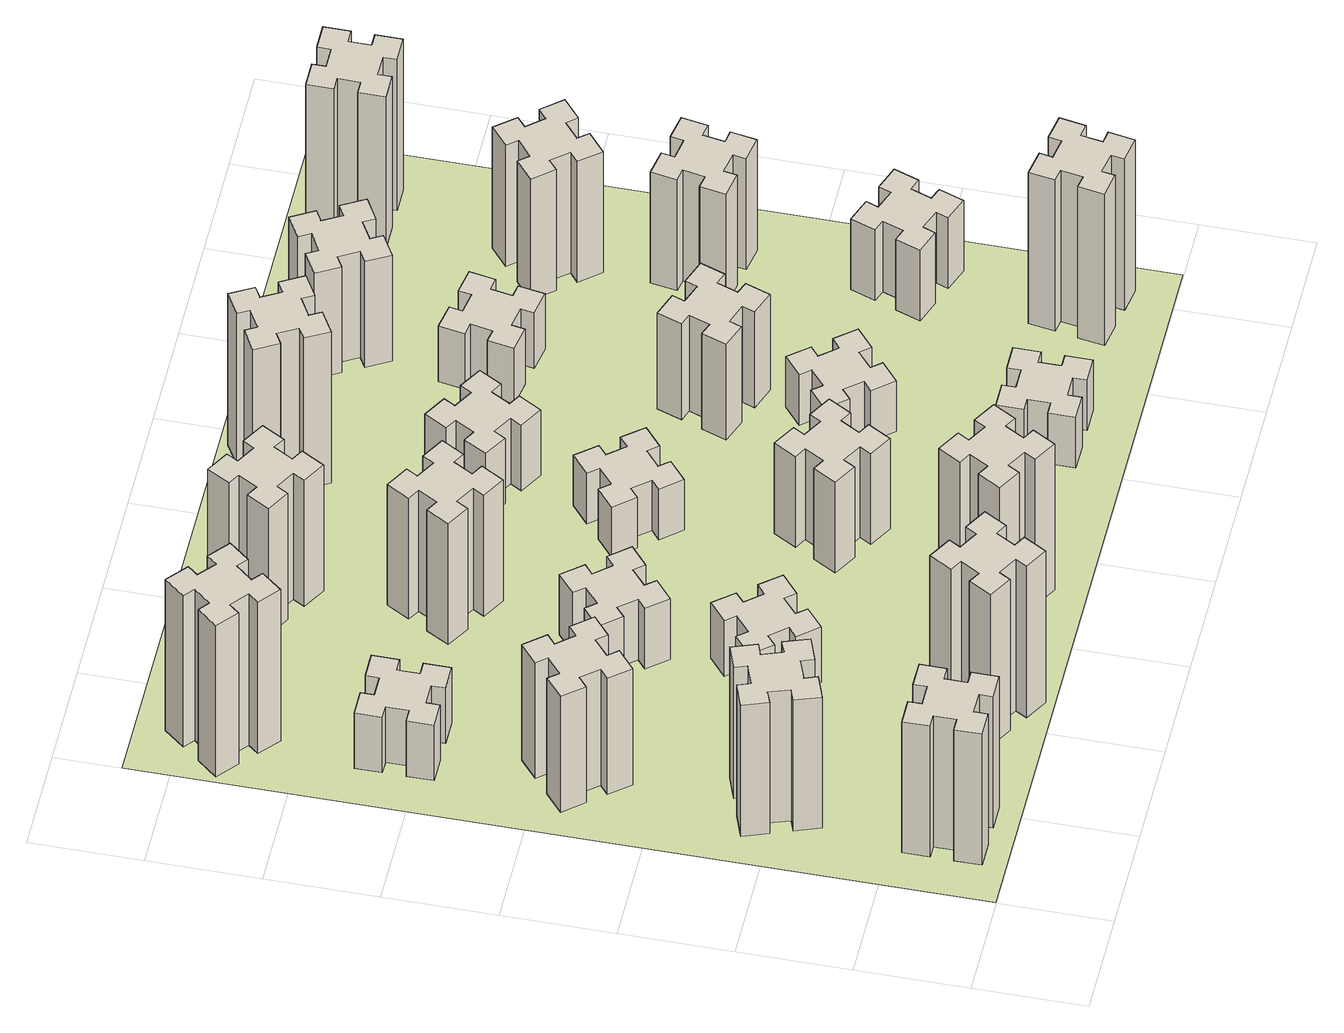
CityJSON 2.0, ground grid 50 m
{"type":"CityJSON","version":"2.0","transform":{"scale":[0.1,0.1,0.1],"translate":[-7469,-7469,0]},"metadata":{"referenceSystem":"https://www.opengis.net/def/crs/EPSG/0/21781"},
"CityObjects":{
"building1":{"type":"Building","attributes":{"class":"1000","function":"1000","usage":"1000","yearOfConstruction":2016,"roofType":"1000","measuredHeight":78,"storeysAboveGround":30,"storeysBelowGround":0},"geometry":[{"type":"Solid","lod":"1","boundaries":[[[[0,1,2,3,4,5,6,7,8,9,10,11,12,13,14,15,16,17,18,19]],[[17,16,20,21]],[[16,15,22,20]],[[15,14,23,22]],[[14,13,24,23]],[[13,12,25,24]],[[12,11,26,25]],[[11,10,27,26]],[[10,9,28,27]],[[9,8,29,28]],[[8,7,30,29]],[[7,6,31,30]],[[6,5,32,31]],[[5,4,33,32]],[[4,3,34,33]],[[3,2,35,34]],[[2,1,36,35]],[[1,0,37,36]],[[0,19,38,37]],[[19,18,39,38]],[[18,17,21,39]],[[24,25,26,27,28,29,30,31,32,33,34,35,36,37,38,39,21,20,22,23]]]]}]},
"building2":{"type":"Building","attributes":{"class":"1000","function":"1000","usage":"1000","yearOfConstruction":2016,"roofType":"1000","measuredHeight":78,"storeysAboveGround":30,"storeysBelowGround":0},"geometry":[{"type":"Solid","lod":"1","boundaries":[[[[40,41,42,43,44,45,46,47,48,49,50,51,52,53,54,55,56,57,58,59]],[[57,56,60,61]],[[56,55,62,60]],[[55,54,63,62]],[[54,53,64,63]],[[53,52,65,64]],[[52,51,66,65]],[[51,50,67,66]],[[50,49,68,67]],[[49,48,69,68]],[[48,47,70,69]],[[47,46,71,70]],[[46,45,72,71]],[[45,44,73,72]],[[44,43,74,73]],[[43,42,75,74]],[[42,41,76,75]],[[41,40,77,76]],[[40,59,78,77]],[[59,58,79,78]],[[58,57,61,79]],[[64,65,66,67,68,69,70,71,72,73,74,75,76,77,78,79,61,60,62,63]]]]}]},
"building3":{"type":"Building","attributes":{"class":"1000","function":"1000","usage":"1000","yearOfConstruction":2016,"roofType":"1000","measuredHeight":69,"storeysAboveGround":30,"storeysBelowGround":0},"geometry":[{"type":"Solid","lod":"1","boundaries":[[[[80,81,82,83,84,85,86,87,88,89,90,91,92,93,94,95,96,97,98,99]],[[97,96,100,101]],[[96,95,102,100]],[[95,94,103,102]],[[94,93,104,103]],[[93,92,105,104]],[[92,91,106,105]],[[91,90,107,106]],[[90,89,108,107]],[[89,88,109,108]],[[88,87,110,109]],[[87,86,111,110]],[[86,85,112,111]],[[85,84,113,112]],[[84,83,114,113]],[[83,82,115,114]],[[82,81,116,115]],[[81,80,117,116]],[[80,99,118,117]],[[99,98,119,118]],[[98,97,101,119]],[[104,105,106,107,108,109,110,111,112,113,114,115,116,117,118,119,101,100,102,103]]]]}]},
"building4":{"type":"Building","attributes":{"class":"1000","function":"1000","usage":"1000","yearOfConstruction":2016,"roofType":"1000","measuredHeight":33,"storeysAboveGround":30,"storeysBelowGround":0},"geometry":[{"type":"Solid","lod":"1","boundaries":[[[[120,121,122,123,124,125,126,127,128,129,130,131,132,133,134,135,136,137,138,139]],[[137,136,140,141]],[[136,135,142,140]],[[135,134,143,142]],[[134,133,144,143]],[[133,132,145,144]],[[132,131,146,145]],[[131,130,147,146]],[[130,129,148,147]],[[129,128,149,148]],[[128,127,150,149]],[[127,126,151,150]],[[126,125,152,151]],[[125,124,153,152]],[[124,123,154,153]],[[123,122,155,154]],[[122,121,156,155]],[[121,120,157,156]],[[120,139,158,157]],[[139,138,159,158]],[[138,137,141,159]],[[144,145,146,147,148,149,150,151,152,153,154,155,156,157,158,159,141,140,142,143]]]]}]},
"building5":{"type":"Building","attributes":{"class":"1000","function":"1000","usage":"1000","yearOfConstruction":2016,"roofType":"1000","measuredHeight":90,"storeysAboveGround":30,"storeysBelowGround":0},"geometry":[{"type":"Solid","lod":"1","boundaries":[[[[160,161,162,163,164,165,166,167,168,169,170,171,172,173,174,175,176,177,178,179]],[[177,176,180,181]],[[176,175,182,180]],[[175,174,183,182]],[[174,173,184,183]],[[173,172,185,184]],[[172,171,186,185]],[[171,170,187,186]],[[170,169,188,187]],[[169,168,189,188]],[[168,167,190,189]],[[167,166,191,190]],[[166,165,192,191]],[[165,164,193,192]],[[164,163,194,193]],[[163,162,195,194]],[[162,161,196,195]],[[161,160,197,196]],[[160,179,198,197]],[[179,178,199,198]],[[178,177,181,199]],[[184,185,186,187,188,189,190,191,192,193,194,195,196,197,198,199,181,180,182,183]]]]}]},
"building6":{"type":"Building","attributes":{"class":"1000","function":"1000","usage":"1000","yearOfConstruction":2016,"roofType":"1000","measuredHeight":90,"storeysAboveGround":30,"storeysBelowGround":0},"geometry":[{"type":"Solid","lod":"1","boundaries":[[[[200,201,202,203,204,205,206,207,208,209,210,211,212,213,214,215,216,217,218,219]],[[217,216,220,221]],[[216,215,222,220]],[[215,214,223,222]],[[214,213,224,223]],[[213,212,225,224]],[[212,211,226,225]],[[211,210,227,226]],[[210,209,228,227]],[[209,208,229,228]],[[208,207,230,229]],[[207,206,231,230]],[[206,205,232,231]],[[205,204,233,232]],[[204,203,234,233]],[[203,202,235,234]],[[202,201,236,235]],[[201,200,237,236]],[[200,219,238,237]],[[219,218,239,238]],[[218,217,221,239]],[[224,225,226,227,228,229,230,231,232,233,234,235,236,237,238,239,221,220,222,223]]]]}]},
"building7":{"type":"Building","attributes":{"class":"1000","function":"1000","usage":"1000","yearOfConstruction":2016,"roofType":"1000","measuredHeight":33,"storeysAboveGround":30,"storeysBelowGround":0},"geometry":[{"type":"Solid","lod":"1","boundaries":[[[[240,241,242,243,244,245,246,247,248,249,250,251,252,253,254,255,256,257,258,259]],[[257,256,260,261]],[[256,255,262,260]],[[255,254,263,262]],[[254,253,264,263]],[[253,252,265,264]],[[252,251,266,265]],[[251,250,267,266]],[[250,249,268,267]],[[249,248,269,268]],[[248,247,270,269]],[[247,246,271,270]],[[246,245,272,271]],[[245,244,273,272]],[[244,243,274,273]],[[243,242,275,274]],[[242,241,276,275]],[[241,240,277,276]],[[240,259,278,277]],[[259,258,279,278]],[[258,257,261,279]],[[264,265,266,267,268,269,270,271,272,273,274,275,276,277,278,279,261,260,262,263]]]]}]},
"building8":{"type":"Building","attributes":{"class":"1000","function":"1000","usage":"1000","yearOfConstruction":2016,"roofType":"1000","measuredHeight":36,"storeysAboveGround":30,"storeysBelowGround":0},"geometry":[{"type":"Solid","lod":"1","boundaries":[[[[280,281,282,283,284,285,286,287,288,289,290,291,292,293,294,295,296,297,298,299]],[[297,296,300,301]],[[296,295,302,300]],[[295,294,303,302]],[[294,293,304,303]],[[293,292,305,304]],[[292,291,306,305]],[[291,290,307,306]],[[290,289,308,307]],[[289,288,309,308]],[[288,287,310,309]],[[287,286,311,310]],[[286,285,312,311]],[[285,284,313,312]],[[284,283,314,313]],[[283,282,315,314]],[[282,281,316,315]],[[281,280,317,316]],[[280,299,318,317]],[[299,298,319,318]],[[298,297,301,319]],[[304,305,306,307,308,309,310,311,312,313,314,315,316,317,318,319,301,300,302,303]]]]}]},
"building9":{"type":"Building","attributes":{"class":"1000","function":"1000","usage":"1000","yearOfConstruction":2016,"roofType":"1000","measuredHeight":87,"storeysAboveGround":30,"storeysBelowGround":0},"geometry":[{"type":"Solid","lod":"1","boundaries":[[[[320,321,322,323,324,325,326,327,328,329,330,331,332,333,334,335,336,337,338,339]],[[337,336,340,341]],[[336,335,342,340]],[[335,334,343,342]],[[334,333,344,343]],[[333,332,345,344]],[[332,331,346,345]],[[331,330,347,346]],[[330,329,348,347]],[[329,328,349,348]],[[328,327,350,349]],[[327,326,351,350]],[[326,325,352,351]],[[325,324,353,352]],[[324,323,354,353]],[[323,322,355,354]],[[322,321,356,355]],[[321,320,357,356]],[[320,339,358,357]],[[339,338,359,358]],[[338,337,341,359]],[[344,345,346,347,348,349,350,351,352,353,354,355,356,357,358,359,341,340,342,343]]]]}]},
"building10":{"type":"Building","attributes":{"class":"1000","function":"1000","usage":"1000","yearOfConstruction":2016,"roofType":"1000","measuredHeight":72,"storeysAboveGround":30,"storeysBelowGround":0},"geometry":[{"type":"Solid","lod":"1","boundaries":[[[[360,361,362,363,364,365,366,367,368,369,370,371,372,373,374,375,376,377,378,379]],[[377,376,380,381]],[[376,375,382,380]],[[375,374,383,382]],[[374,373,384,383]],[[373,372,385,384]],[[372,371,386,385]],[[371,370,387,386]],[[370,369,388,387]],[[369,368,389,388]],[[368,367,390,389]],[[367,366,391,390]],[[366,365,392,391]],[[365,364,393,392]],[[364,363,394,393]],[[363,362,395,394]],[[362,361,396,395]],[[361,360,397,396]],[[360,379,398,397]],[[379,378,399,398]],[[378,377,381,399]],[[384,385,386,387,388,389,390,391,392,393,394,395,396,397,398,399,381,380,382,383]]]]}]},
"building11":{"type":"Building","attributes":{"class":"1000","function":"1000","usage":"1000","yearOfConstruction":2016,"roofType":"1000","measuredHeight":75,"storeysAboveGround":30,"storeysBelowGround":0},"geometry":[{"type":"Solid","lod":"1","boundaries":[[[[400,401,402,403,404,405,406,407,408,409,410,411,412,413,414,415,416,417,418,419]],[[417,416,420,421]],[[416,415,422,420]],[[415,414,423,422]],[[414,413,424,423]],[[413,412,425,424]],[[412,411,426,425]],[[411,410,427,426]],[[410,409,428,427]],[[409,408,429,428]],[[408,407,430,429]],[[407,406,431,430]],[[406,405,432,431]],[[405,404,433,432]],[[404,403,434,433]],[[403,402,435,434]],[[402,401,436,435]],[[401,400,437,436]],[[400,419,438,437]],[[419,418,439,438]],[[418,417,421,439]],[[424,425,426,427,428,429,430,431,432,433,434,435,436,437,438,439,421,420,422,423]]]]}]},
"building12":{"type":"Building","attributes":{"class":"1000","function":"1000","usage":"1000","yearOfConstruction":2016,"roofType":"1000","measuredHeight":54,"storeysAboveGround":30,"storeysBelowGround":0},"geometry":[{"type":"Solid","lod":"1","boundaries":[[[[440,441,442,443,444,445,446,447,448,449,450,451,452,453,454,455,456,457,458,459]],[[457,456,460,461]],[[456,455,462,460]],[[455,454,463,462]],[[454,453,464,463]],[[453,452,465,464]],[[452,451,466,465]],[[451,450,467,466]],[[450,449,468,467]],[[449,448,469,468]],[[448,447,470,469]],[[447,446,471,470]],[[446,445,472,471]],[[445,444,473,472]],[[444,443,474,473]],[[443,442,475,474]],[[442,441,476,475]],[[441,440,477,476]],[[440,459,478,477]],[[459,458,479,478]],[[458,457,461,479]],[[464,465,466,467,468,469,470,471,472,473,474,475,476,477,478,479,461,460,462,463]]]]}]},
"building13":{"type":"Building","attributes":{"class":"1000","function":"1000","usage":"1000","yearOfConstruction":2016,"roofType":"1000","measuredHeight":30,"storeysAboveGround":30,"storeysBelowGround":0},"geometry":[{"type":"Solid","lod":"1","boundaries":[[[[480,481,482,483,484,485,486,487,488,489,490,491,492,493,494,495,496,497,498,499]],[[497,496,500,501]],[[496,495,502,500]],[[495,494,503,502]],[[494,493,504,503]],[[493,492,505,504]],[[492,491,506,505]],[[491,490,507,506]],[[490,489,508,507]],[[489,488,509,508]],[[488,487,510,509]],[[487,486,511,510]],[[486,485,512,511]],[[485,484,513,512]],[[484,483,514,513]],[[483,482,515,514]],[[482,481,516,515]],[[481,480,517,516]],[[480,499,518,517]],[[499,498,519,518]],[[498,497,501,519]],[[504,505,506,507,508,509,510,511,512,513,514,515,516,517,518,519,501,500,502,503]]]]}]},
"building14":{"type":"Building","attributes":{"class":"1000","function":"1000","usage":"1000","yearOfConstruction":2016,"roofType":"1000","measuredHeight":39,"storeysAboveGround":30,"storeysBelowGround":0},"geometry":[{"type":"Solid","lod":"1","boundaries":[[[[520,521,522,523,524,525,526,527,528,529,530,531,532,533,534,535,536,537,538,539]],[[537,536,540,541]],[[536,535,542,540]],[[535,534,543,542]],[[534,533,544,543]],[[533,532,545,544]],[[532,531,546,545]],[[531,530,547,546]],[[530,529,548,547]],[[529,528,549,548]],[[528,527,550,549]],[[527,526,551,550]],[[526,525,552,551]],[[525,524,553,552]],[[524,523,554,553]],[[523,522,555,554]],[[522,521,556,555]],[[521,520,557,556]],[[520,539,558,557]],[[539,538,559,558]],[[538,537,541,559]],[[544,545,546,547,548,549,550,551,552,553,554,555,556,557,558,559,541,540,542,543]]]]}]},
"building15":{"type":"Building","attributes":{"class":"1000","function":"1000","usage":"1000","yearOfConstruction":2016,"roofType":"1000","measuredHeight":30,"storeysAboveGround":30,"storeysBelowGround":0},"geometry":[{"type":"Solid","lod":"1","boundaries":[[[[560,561,562,563,564,565,566,567,568,569,570,571,572,573,574,575,576,577,578,579]],[[577,576,580,581]],[[576,575,582,580]],[[575,574,583,582]],[[574,573,584,583]],[[573,572,585,584]],[[572,571,586,585]],[[571,570,587,586]],[[570,569,588,587]],[[569,568,589,588]],[[568,567,590,589]],[[567,566,591,590]],[[566,565,592,591]],[[565,564,593,592]],[[564,563,594,593]],[[563,562,595,594]],[[562,561,596,595]],[[561,560,597,596]],[[560,579,598,597]],[[579,578,599,598]],[[578,577,581,599]],[[584,585,586,587,588,589,590,591,592,593,594,595,596,597,598,599,581,580,582,583]]]]}]},
"building16":{"type":"Building","attributes":{"class":"1000","function":"1000","usage":"1000","yearOfConstruction":2016,"roofType":"1000","measuredHeight":90,"storeysAboveGround":30,"storeysBelowGround":0},"geometry":[{"type":"Solid","lod":"1","boundaries":[[[[600,601,602,603,604,605,606,607,608,609,610,611,612,613,614,615,616,617,618,619]],[[617,616,620,621]],[[616,615,622,620]],[[615,614,623,622]],[[614,613,624,623]],[[613,612,625,624]],[[612,611,626,625]],[[611,610,627,626]],[[610,609,628,627]],[[609,608,629,628]],[[608,607,630,629]],[[607,606,631,630]],[[606,605,632,631]],[[605,604,633,632]],[[604,603,634,633]],[[603,602,635,634]],[[602,601,636,635]],[[601,600,637,636]],[[600,619,638,637]],[[619,618,639,638]],[[618,617,621,639]],[[624,625,626,627,628,629,630,631,632,633,634,635,636,637,638,639,621,620,622,623]]]]}]},
"building17":{"type":"Building","attributes":{"class":"1000","function":"1000","usage":"1000","yearOfConstruction":2016,"roofType":"1000","measuredHeight":30,"storeysAboveGround":30,"storeysBelowGround":0},"geometry":[{"type":"Solid","lod":"1","boundaries":[[[[640,641,642,643,644,645,646,647,648,649,650,651,652,653,654,655,656,657,658,659]],[[657,656,660,661]],[[656,655,662,660]],[[655,654,663,662]],[[654,653,664,663]],[[653,652,665,664]],[[652,651,666,665]],[[651,650,667,666]],[[650,649,668,667]],[[649,648,669,668]],[[648,647,670,669]],[[647,646,671,670]],[[646,645,672,671]],[[645,644,673,672]],[[644,643,674,673]],[[643,642,675,674]],[[642,641,676,675]],[[641,640,677,676]],[[640,659,678,677]],[[659,658,679,678]],[[658,657,661,679]],[[664,665,666,667,668,669,670,671,672,673,674,675,676,677,678,679,661,660,662,663]]]]}]},
"building18":{"type":"Building","attributes":{"class":"1000","function":"1000","usage":"1000","yearOfConstruction":2016,"roofType":"1000","measuredHeight":57,"storeysAboveGround":30,"storeysBelowGround":0},"geometry":[{"type":"Solid","lod":"1","boundaries":[[[[680,681,682,683,684,685,686,687,688,689,690,691,692,693,694,695,696,697,698,699]],[[697,696,700,701]],[[696,695,702,700]],[[695,694,703,702]],[[694,693,704,703]],[[693,692,705,704]],[[692,691,706,705]],[[691,690,707,706]],[[690,689,708,707]],[[689,688,709,708]],[[688,687,710,709]],[[687,686,711,710]],[[686,685,712,711]],[[685,684,713,712]],[[684,683,714,713]],[[683,682,715,714]],[[682,681,716,715]],[[681,680,717,716]],[[680,699,718,717]],[[699,698,719,718]],[[698,697,701,719]],[[704,705,706,707,708,709,710,711,712,713,714,715,716,717,718,719,701,700,702,703]]]]}]},
"building19":{"type":"Building","attributes":{"class":"1000","function":"1000","usage":"1000","yearOfConstruction":2016,"roofType":"1000","measuredHeight":33,"storeysAboveGround":30,"storeysBelowGround":0},"geometry":[{"type":"Solid","lod":"1","boundaries":[[[[720,721,722,723,724,725,726,727,728,729,730,731,732,733,734,735,736,737,738,739]],[[737,736,740,741]],[[736,735,742,740]],[[735,734,743,742]],[[734,733,744,743]],[[733,732,745,744]],[[732,731,746,745]],[[731,730,747,746]],[[730,729,748,747]],[[729,728,749,748]],[[728,727,750,749]],[[727,726,751,750]],[[726,725,752,751]],[[725,724,753,752]],[[724,723,754,753]],[[723,722,755,754]],[[722,721,756,755]],[[721,720,757,756]],[[720,739,758,757]],[[739,738,759,758]],[[738,737,741,759]],[[744,745,746,747,748,749,750,751,752,753,754,755,756,757,758,759,741,740,742,743]]]]}]},
"building20":{"type":"Building","attributes":{"class":"1000","function":"1000","usage":"1000","yearOfConstruction":2016,"roofType":"1000","measuredHeight":90,"storeysAboveGround":30,"storeysBelowGround":0},"geometry":[{"type":"Solid","lod":"1","boundaries":[[[[760,761,762,763,764,765,766,767,768,769,770,771,772,773,774,775,776,777,778,779]],[[777,776,780,781]],[[776,775,782,780]],[[775,774,783,782]],[[774,773,784,783]],[[773,772,785,784]],[[772,771,786,785]],[[771,770,787,786]],[[770,769,788,787]],[[769,768,789,788]],[[768,767,790,789]],[[767,766,791,790]],[[766,765,792,791]],[[765,764,793,792]],[[764,763,794,793]],[[763,762,795,794]],[[762,761,796,795]],[[761,760,797,796]],[[760,779,798,797]],[[779,778,799,798]],[[778,777,781,799]],[[784,785,786,787,788,789,790,791,792,793,794,795,796,797,798,799,781,780,782,783]]]]}]},
"building21":{"type":"Building","attributes":{"class":"1000","function":"1000","usage":"1000","yearOfConstruction":2016,"roofType":"1000","measuredHeight":63,"storeysAboveGround":30,"storeysBelowGround":0},"geometry":[{"type":"Solid","lod":"1","boundaries":[[[[800,801,802,803,804,805,806,807,808,809,810,811,812,813,814,815,816,817,818,819]],[[817,816,820,821]],[[816,815,822,820]],[[815,814,823,822]],[[814,813,824,823]],[[813,812,825,824]],[[812,811,826,825]],[[811,810,827,826]],[[810,809,828,827]],[[809,808,829,828]],[[808,807,830,829]],[[807,806,831,830]],[[806,805,832,831]],[[805,804,833,832]],[[804,803,834,833]],[[803,802,835,834]],[[802,801,836,835]],[[801,800,837,836]],[[800,819,838,837]],[[819,818,839,838]],[[818,817,821,839]],[[824,825,826,827,828,829,830,831,832,833,834,835,836,837,838,839,821,820,822,823]]]]}]},
"building22":{"type":"Building","attributes":{"class":"1000","function":"1000","usage":"1000","yearOfConstruction":2016,"roofType":"1000","measuredHeight":42,"storeysAboveGround":30,"storeysBelowGround":0},"geometry":[{"type":"Solid","lod":"1","boundaries":[[[[840,841,842,843,844,845,846,847,848,849,850,851,852,853,854,855,856,857,858,859]],[[857,856,860,861]],[[856,855,862,860]],[[855,854,863,862]],[[854,853,864,863]],[[853,852,865,864]],[[852,851,866,865]],[[851,850,867,866]],[[850,849,868,867]],[[849,848,869,868]],[[848,847,870,869]],[[847,846,871,870]],[[846,845,872,871]],[[845,844,873,872]],[[844,843,874,873]],[[843,842,875,874]],[[842,841,876,875]],[[841,840,877,876]],[[840,859,878,877]],[[859,858,879,878]],[[858,857,861,879]],[[864,865,866,867,868,869,870,871,872,873,874,875,876,877,878,879,861,860,862,863]]]]}]},
"building23":{"type":"Building","attributes":{"class":"1000","function":"1000","usage":"1000","yearOfConstruction":2016,"roofType":"1000","measuredHeight":66,"storeysAboveGround":30,"storeysBelowGround":0},"geometry":[{"type":"Solid","lod":"1","boundaries":[[[[880,881,882,883,884,885,886,887,888,889,890,891,892,893,894,895,896,897,898,899]],[[897,896,900,901]],[[896,895,902,900]],[[895,894,903,902]],[[894,893,904,903]],[[893,892,905,904]],[[892,891,906,905]],[[891,890,907,906]],[[890,889,908,907]],[[889,888,909,908]],[[888,887,910,909]],[[887,886,911,910]],[[886,885,912,911]],[[885,884,913,912]],[[884,883,914,913]],[[883,882,915,914]],[[882,881,916,915]],[[881,880,917,916]],[[880,899,918,917]],[[899,898,919,918]],[[898,897,901,919]],[[904,905,906,907,908,909,910,911,912,913,914,915,916,917,918,919,901,900,902,903]]]]}]},
"building24":{"type":"Building","attributes":{"class":"1000","function":"1000","usage":"1000","yearOfConstruction":2016,"roofType":"1000","measuredHeight":72,"storeysAboveGround":30,"storeysBelowGround":0},"geometry":[{"type":"Solid","lod":"1","boundaries":[[[[920,921,922,923,924,925,926,927,928,929,930,931,932,933,934,935,936,937,938,939]],[[937,936,940,941]],[[936,935,942,940]],[[935,934,943,942]],[[934,933,944,943]],[[933,932,945,944]],[[932,931,946,945]],[[931,930,947,946]],[[930,929,948,947]],[[929,928,949,948]],[[928,927,950,949]],[[927,926,951,950]],[[926,925,952,951]],[[925,924,953,952]],[[924,923,954,953]],[[923,922,955,954]],[[922,921,956,955]],[[921,920,957,956]],[[920,939,958,957]],[[939,938,959,958]],[[938,937,941,959]],[[944,945,946,947,948,949,950,951,952,953,954,955,956,957,958,959,941,940,942,943]]]]}]},
"building25":{"type":"Building","attributes":{"class":"1000","function":"1000","usage":"1000","yearOfConstruction":2016,"roofType":"1000","measuredHeight":90,"storeysAboveGround":30,"storeysBelowGround":0},"geometry":[{"type":"Solid","lod":"1","boundaries":[[[[960,961,962,963,964,965,966,967,968,969,970,971,972,973,974,975,976,977,978,979]],[[977,976,980,981]],[[976,975,982,980]],[[975,974,983,982]],[[974,973,984,983]],[[973,972,985,984]],[[972,971,986,985]],[[971,970,987,986]],[[970,969,988,987]],[[969,968,989,988]],[[968,967,990,989]],[[967,966,991,990]],[[966,965,992,991]],[[965,964,993,992]],[[964,963,994,993]],[[963,962,995,994]],[[962,961,996,995]],[[961,960,997,996]],[[960,979,998,997]],[[979,978,999,998]],[[978,977,981,999]],[[984,985,986,987,988,989,990,991,992,993,994,995,996,997,998,999,981,980,982,983]]]]}]},
"landuse1":{"type":"LandUse","attributes":{"name":"plot1","function":"1010"},"geometry":[{"type":"MultiSurface","lod":"1","boundaries":[[[1000,1001,1002,1003]]]}]}
},
"vertices":[
[265,325,0],[265,225,0],[205,225,0],[205,105,0],[325,105,0],[325,165,0],[425,165,0],[425,105,0],[545,105,0],[545,225,0],[485,225,0],[485,325,0],[545,325,0],[545,445,0],[425,445,0],[425,385,0],[325,385,0],[325,445,0],[205,445,0],[205,325,0],[325,385,780],[325,445,780],[425,385,780],[425,445,780],[545,445,780],[545,325,780],[485,325,780],[485,225,780],[545,225,780],[545,105,780],[425,105,780],[425,165,780],[325,165,780],[325,105,780],[205,105,780],[205,225,780],[265,225,780],[265,325,780],[205,325,780],[205,445,780],
[255,1025,0],[289,931,0],[233,910,0],[274,797,0],[387,839,0],[366,895,0],[460,929,0],[480,873,0],[593,914,0],[552,1027,0],[496,1006,0],[462,1100,0],[518,1120,0],[477,1233,0],[364,1192,0],[385,1136,0],[291,1102,0],[270,1158,0],[157,1117,0],[199,1004,0],[291,1102,780],[270,1158,780],[385,1136,780],[364,1192,780],[477,1233,780],[518,1120,780],[462,1100,780],[496,1006,780],[552,1027,780],[593,914,780],[480,873,780],[460,929,780],[366,895,780],[387,839,780],[274,797,780],[233,910,780],[289,931,780],[255,1025,780],[199,1004,780],[157,1117,780],
[492,1888,0],[427,1964,0],[473,2003,0],[396,2095,0],[304,2018,0],[343,1972,0],[266,1907,0],[228,1953,0],[136,1876,0],[213,1784,0],[259,1823,0],[323,1746,0],[277,1708,0],[354,1616,0],[446,1693,0],[408,1739,0],[484,1803,0],[523,1757,0],[615,1834,0],[538,1926,0],[484,1803,690],[523,1757,690],[408,1739,690],[446,1693,690],[354,1616,690],[277,1708,690],[323,1746,690],[259,1823,690],[213,1784,690],[136,1876,690],[228,1953,690],[266,1907,690],[343,1972,690],[304,2018,690],[396,2095,690],[473,2003,690],[427,1964,690],[492,1888,690],[538,1926,690],[615,1834,690],
[485,2545,0],[485,2645,0],[545,2645,0],[545,2765,0],[425,2765,0],[425,2705,0],[325,2705,0],[325,2765,0],[205,2765,0],[205,2645,0],[265,2645,0],[265,2545,0],[205,2545,0],[205,2425,0],[325,2425,0],[325,2485,0],[425,2485,0],[425,2425,0],[545,2425,0],[545,2545,0],[425,2485,330],[425,2425,330],[325,2485,330],[325,2425,330],[205,2425,330],[205,2545,330],[265,2545,330],[265,2645,330],[205,2645,330],[205,2765,330],[325,2765,330],[325,2705,330],[425,2705,330],[425,2765,330],[545,2765,330],[545,2645,330],[485,2645,330],[485,2545,330],[545,2545,330],[545,2425,330],
[1214,346,0],[1127,396,0],[1157,448,0],[1053,508,0],[993,404,0],[1045,374,0],[995,287,0],[943,317,0],[883,213,0],[987,153,0],[1017,205,0],[1104,155,0],[1074,103,0],[1178,43,0],[1238,147,0],[1186,177,0],[1236,264,0],[1288,234,0],[1348,338,0],[1244,398,0],[1236,264,900],[1288,234,900],[1186,177,900],[1238,147,900],[1178,43,900],[1074,103,900],[1104,155,900],[1017,205,900],[987,153,900],[883,213,900],[943,317,900],[995,287,900],[1045,374,900],[993,404,900],[1053,508,900],[1157,448,900],[1127,396,900],[1214,346,900],[1244,398,900],[1348,338,900],
[384,3387,0],[308,3452,0],[346,3498,0],[254,3575,0],[177,3483,0],[223,3444,0],[159,3368,0],[113,3406,0],[36,3314,0],[128,3237,0],[166,3283,0],[243,3219,0],[204,3173,0],[296,3096,0],[373,3188,0],[327,3226,0],[392,3303,0],[438,3264,0],[515,3356,0],[423,3433,0],[392,3303,900],[438,3264,900],[327,3226,900],[373,3188,900],[296,3096,900],[204,3173,900],[243,3219,900],[166,3283,900],[128,3237,900],[36,3314,900],[113,3406,900],[159,3368,900],[223,3444,900],[177,3483,900],[254,3575,900],[346,3498,900],[308,3452,900],[384,3387,900],[423,3433,900],[515,3356,900],
[1083,1332,0],[1006,1267,0],[968,1313,0],[876,1236,0],[953,1144,0],[999,1183,0],[1063,1106,0],[1017,1068,0],[1094,976,0],[1186,1053,0],[1148,1099,0],[1224,1163,0],[1263,1117,0],[1355,1194,0],[1278,1286,0],[1232,1248,0],[1167,1324,0],[1213,1363,0],[1136,1455,0],[1044,1378,0],[1167,1324,330],[1213,1363,330],[1232,1248,330],[1278,1286,330],[1355,1194,330],[1263,1117,330],[1224,1163,330],[1148,1099,330],[1186,1053,330],[1094,976,330],[1017,1068,330],[1063,1106,330],[999,1183,330],[953,1144,330],[876,1236,330],[968,1313,330],[1006,1267,330],[1083,1332,330],[1044,1378,330],[1136,1455,330],
[1083,1972,0],[1006,1907,0],[968,1953,0],[876,1876,0],[953,1784,0],[999,1823,0],[1063,1746,0],[1017,1708,0],[1094,1616,0],[1186,1693,0],[1148,1739,0],[1224,1803,0],[1263,1757,0],[1355,1834,0],[1278,1926,0],[1232,1888,0],[1167,1964,0],[1213,2003,0],[1136,2095,0],[1044,2018,0],[1167,1964,360],[1213,2003,360],[1232,1888,360],[1278,1926,360],[1355,1834,360],[1263,1757,360],[1224,1803,360],[1148,1739,360],[1186,1693,360],[1094,1616,360],[1017,1708,360],[1063,1746,360],[999,1823,360],[953,1784,360],[876,1876,360],[968,1953,360],[1006,1907,360],[1083,1972,360],[1044,2018,360],[1136,2095,360],
[1657,305,0],[1744,255,0],[1714,203,0],[1818,143,0],[1878,247,0],[1826,277,0],[1876,364,0],[1928,334,0],[1988,438,0],[1884,498,0],[1854,446,0],[1767,496,0],[1797,548,0],[1693,608,0],[1633,504,0],[1685,474,0],[1635,387,0],[1583,417,0],[1523,313,0],[1627,253,0],[1635,387,870],[1583,417,870],[1685,474,870],[1633,504,870],[1693,608,870],[1797,548,870],[1767,496,870],[1854,446,870],[1884,498,870],[1988,438,870],[1928,334,870],[1876,364,870],[1826,277,870],[1878,247,870],[1818,143,870],[1714,203,870],[1744,255,870],[1657,305,870],[1627,253,870],[1523,313,870],
[1314,2666,0],[1227,2716,0],[1257,2768,0],[1153,2828,0],[1093,2724,0],[1145,2694,0],[1095,2607,0],[1043,2637,0],[983,2533,0],[1087,2473,0],[1117,2525,0],[1204,2475,0],[1174,2423,0],[1278,2363,0],[1338,2467,0],[1286,2497,0],[1336,2584,0],[1388,2554,0],[1448,2658,0],[1344,2718,0],[1336,2584,720],[1388,2554,720],[1286,2497,720],[1338,2467,720],[1278,2363,720],[1174,2423,720],[1204,2475,720],[1117,2525,720],[1087,2473,720],[983,2533,720],[1043,2637,720],[1095,2607,720],[1145,2694,720],[1093,2724,720],[1153,2828,720],[1257,2768,720],[1227,2716,720],[1314,2666,720],[1344,2718,720],[1448,2658,720],
[1214,3406,0],[1127,3456,0],[1157,3508,0],[1053,3568,0],[993,3464,0],[1045,3434,0],[995,3347,0],[943,3377,0],[883,3273,0],[987,3213,0],[1017,3265,0],[1104,3215,0],[1074,3163,0],[1178,3103,0],[1238,3207,0],[1186,3237,0],[1236,3324,0],[1288,3294,0],[1348,3398,0],[1244,3458,0],[1236,3324,750],[1288,3294,750],[1186,3237,750],[1238,3207,750],[1178,3103,750],[1074,3163,750],[1104,3215,750],[1017,3265,750],[987,3213,750],[883,3273,750],[943,3377,750],[995,3347,750],[1045,3434,750],[993,3464,750],[1053,3568,750],[1157,3508,750],[1127,3456,750],[1214,3406,750],[1244,3458,750],[1348,3398,750],
[2026,1017,0],[2076,1104,0],[2128,1074,0],[2188,1178,0],[2084,1238,0],[2054,1186,0],[1967,1236,0],[1997,1288,0],[1893,1348,0],[1833,1244,0],[1885,1214,0],[1835,1127,0],[1783,1157,0],[1723,1053,0],[1827,993,0],[1857,1045,0],[1944,995,0],[1914,943,0],[2018,883,0],[2078,987,0],[1944,995,540],[1914,943,540],[1857,1045,540],[1827,993,540],[1723,1053,540],[1783,1157,540],[1835,1127,540],[1885,1214,540],[1833,1244,540],[1893,1348,540],[1997,1288,540],[1967,1236,540],[2054,1186,540],[2084,1238,540],[2188,1178,540],[2128,1074,540],[2076,1104,540],[2026,1017,540],[2078,987,540],[2018,883,540],
[1972,1988,0],[1907,2064,0],[1953,2103,0],[1876,2195,0],[1784,2118,0],[1823,2072,0],[1746,2007,0],[1708,2053,0],[1616,1976,0],[1693,1884,0],[1739,1923,0],[1803,1846,0],[1757,1808,0],[1834,1716,0],[1926,1793,0],[1888,1839,0],[1964,1903,0],[2003,1857,0],[2095,1934,0],[2018,2026,0],[1964,1903,300],[2003,1857,300],[1888,1839,300],[1926,1793,300],[1834,1716,300],[1757,1808,300],[1803,1846,300],[1739,1923,300],[1693,1884,300],[1616,1976,300],[1708,2053,300],[1746,2007,300],[1823,2072,300],[1784,2118,300],[1876,2195,300],[1953,2103,300],[1907,2064,300],[1972,1988,300],[2018,2026,300],[2095,1934,300],
[2054,2666,0],[1967,2716,0],[1997,2768,0],[1893,2828,0],[1833,2724,0],[1885,2694,0],[1835,2607,0],[1783,2637,0],[1723,2533,0],[1827,2473,0],[1857,2525,0],[1944,2475,0],[1914,2423,0],[2018,2363,0],[2078,2467,0],[2026,2497,0],[2076,2584,0],[2128,2554,0],[2188,2658,0],[2084,2718,0],[2076,2584,390],[2128,2554,390],[2026,2497,390],[2078,2467,390],[2018,2363,390],[1914,2423,390],[1944,2475,390],[1857,2525,390],[1827,2473,390],[1723,2533,390],[1783,2637,390],[1835,2607,390],[1885,2694,390],[1833,2724,390],[1893,2828,390],[1997,2768,390],[1967,2716,390],[2054,2666,390],[2084,2718,390],[2188,2658,390],
[2745,485,0],[2645,485,0],[2645,545,0],[2525,545,0],[2525,425,0],[2585,425,0],[2585,325,0],[2525,325,0],[2525,205,0],[2645,205,0],[2645,265,0],[2745,265,0],[2745,205,0],[2865,205,0],[2865,325,0],[2805,325,0],[2805,425,0],[2865,425,0],[2865,545,0],[2745,545,0],[2805,425,300],[2865,425,300],[2805,325,300],[2865,325,300],[2865,205,300],[2745,205,300],[2745,265,300],[2645,265,300],[2645,205,300],[2525,205,300],[2525,325,300],[2585,325,300],[2585,425,300],[2525,425,300],[2525,545,300],[2645,545,300],[2645,485,300],[2745,485,300],[2745,545,300],[2865,545,300],
[1844,3556,0],[1757,3506,0],[1727,3558,0],[1623,3498,0],[1683,3394,0],[1735,3424,0],[1785,3337,0],[1733,3307,0],[1793,3203,0],[1897,3263,0],[1867,3315,0],[1954,3365,0],[1984,3313,0],[2088,3373,0],[2028,3477,0],[1976,3447,0],[1926,3534,0],[1978,3564,0],[1918,3668,0],[1814,3608,0],[1926,3534,900],[1978,3564,900],[1976,3447,900],[2028,3477,900],[2088,3373,900],[1984,3313,900],[1954,3365,900],[1867,3315,900],[1897,3263,900],[1793,3203,900],[1733,3307,900],[1785,3337,900],[1735,3424,900],[1683,3394,900],[1623,3498,900],[1727,3558,900],[1757,3506,900],[1844,3556,900],[1814,3608,900],[1918,3668,900],
[2628,1099,0],[2704,1163,0],[2743,1117,0],[2835,1194,0],[2758,1286,0],[2712,1248,0],[2647,1324,0],[2693,1363,0],[2616,1455,0],[2524,1378,0],[2563,1332,0],[2486,1267,0],[2448,1313,0],[2356,1236,0],[2433,1144,0],[2479,1183,0],[2543,1106,0],[2497,1068,0],[2574,976,0],[2666,1053,0],[2543,1106,300],[2497,1068,300],[2479,1183,300],[2433,1144,300],[2356,1236,300],[2448,1313,300],[2486,1267,300],[2563,1332,300],[2524,1378,300],[2616,1455,300],[2693,1363,300],[2647,1324,300],[2712,1248,300],[2758,1286,300],[2835,1194,300],[2743,1117,300],[2704,1163,300],[2628,1099,300],[2666,1053,300],[2574,976,300],
[2682,1671,0],[2716,1765,0],[2772,1744,0],[2813,1857,0],[2700,1898,0],[2680,1842,0],[2586,1876,0],[2607,1932,0],[2494,1973,0],[2453,1860,0],[2509,1840,0],[2475,1746,0],[2419,1767,0],[2377,1654,0],[2490,1613,0],[2511,1669,0],[2605,1635,0],[2584,1579,0],[2697,1537,0],[2738,1650,0],[2605,1635,570],[2584,1579,570],[2511,1669,570],[2490,1613,570],[2377,1654,570],[2419,1767,570],[2475,1746,570],[2509,1840,570],[2453,1860,570],[2494,1973,570],[2607,1932,570],[2586,1876,570],[2680,1842,570],[2700,1898,570],[2813,1857,570],[2772,1744,570],[2716,1765,570],[2682,1671,570],[2738,1650,570],[2697,1537,570],
[2664,2795,0],[2565,2812,0],[2576,2871,0],[2457,2892,0],[2437,2774,0],[2496,2764,0],[2478,2665,0],[2419,2676,0],[2398,2557,0],[2517,2537,0],[2527,2596,0],[2625,2578,0],[2615,2519,0],[2733,2498,0],[2754,2617,0],[2695,2627,0],[2712,2725,0],[2771,2715,0],[2792,2833,0],[2674,2854,0],[2712,2725,330],[2771,2715,330],[2695,2627,330],[2754,2617,330],[2733,2498,330],[2615,2519,330],[2625,2578,330],[2527,2596,330],[2517,2537,330],[2398,2557,330],[2419,2676,330],[2478,2665,330],[2496,2764,330],[2437,2774,330],[2457,2892,330],[2576,2871,330],[2565,2812,330],[2664,2795,330],[2674,2854,330],[2792,2833,330],
[3504,475,0],[3405,492,0],[3416,551,0],[3297,572,0],[3277,454,0],[3336,444,0],[3318,345,0],[3259,356,0],[3238,237,0],[3357,217,0],[3367,276,0],[3465,258,0],[3455,199,0],[3573,178,0],[3594,297,0],[3535,307,0],[3552,405,0],[3611,395,0],[3632,513,0],[3514,534,0],[3552,405,900],[3611,395,900],[3535,307,900],[3594,297,900],[3573,178,900],[3455,199,900],[3465,258,900],[3367,276,900],[3357,217,900],[3238,237,900],[3259,356,900],[3318,345,900],[3336,444,900],[3277,454,900],[3297,572,900],[3416,551,900],[3405,492,900],[3504,475,900],[3514,534,900],[3632,513,900],
[2716,3347,0],[2666,3434,0],[2718,3464,0],[2658,3568,0],[2554,3508,0],[2584,3456,0],[2497,3406,0],[2467,3458,0],[2363,3398,0],[2423,3294,0],[2475,3324,0],[2525,3237,0],[2473,3207,0],[2533,3103,0],[2637,3163,0],[2607,3215,0],[2694,3265,0],[2724,3213,0],[2828,3273,0],[2768,3377,0],[2694,3265,630],[2724,3213,630],[2607,3215,630],[2637,3163,630],[2533,3103,630],[2473,3207,630],[2525,3237,630],[2475,3324,630],[2423,3294,630],[2363,3398,630],[2467,3458,630],[2497,3406,630],[2584,3456,630],[2554,3508,630],[2658,3568,630],[2718,3464,630],[2666,3434,630],[2716,3347,630],[2768,3377,630],[2828,3273,630],
[3351,1029,0],[3445,995,0],[3424,939,0],[3537,897,0],[3578,1010,0],[3522,1031,0],[3556,1125,0],[3612,1104,0],[3653,1217,0],[3540,1258,0],[3520,1202,0],[3426,1236,0],[3447,1292,0],[3334,1333,0],[3293,1220,0],[3349,1200,0],[3315,1106,0],[3259,1127,0],[3217,1014,0],[3330,973,0],[3315,1106,420],[3259,1127,420],[3349,1200,420],[3293,1220,420],[3334,1333,420],[3447,1292,420],[3426,1236,420],[3520,1202,420],[3540,1258,420],[3653,1217,420],[3612,1104,420],[3556,1125,420],[3522,1031,420],[3578,1010,420],[3537,897,420],[3424,939,420],[3445,995,420],[3351,1029,420],[3330,973,420],[3217,1014,420],
[3267,1856,0],[3365,1838,0],[3355,1779,0],[3473,1758,0],[3494,1877,0],[3435,1887,0],[3452,1985,0],[3511,1975,0],[3532,2093,0],[3414,2114,0],[3404,2055,0],[3305,2072,0],[3316,2131,0],[3197,2152,0],[3177,2034,0],[3236,2024,0],[3218,1925,0],[3159,1936,0],[3138,1817,0],[3257,1797,0],[3218,1925,660],[3159,1936,660],[3236,2024,660],[3177,2034,660],[3197,2152,660],[3316,2131,660],[3305,2072,660],[3404,2055,660],[3414,2114,660],[3532,2093,660],[3511,1975,660],[3452,1985,660],[3435,1887,660],[3494,1877,660],[3473,1758,660],[3355,1779,660],[3365,1838,660],[3267,1856,660],[3257,1797,660],[3138,1817,660],
[3119,2563,0],[3183,2486,0],[3137,2448,0],[3214,2356,0],[3306,2433,0],[3268,2479,0],[3344,2543,0],[3383,2497,0],[3475,2574,0],[3398,2666,0],[3352,2628,0],[3287,2704,0],[3333,2743,0],[3256,2835,0],[3164,2758,0],[3203,2712,0],[3126,2647,0],[3088,2693,0],[2996,2616,0],[3073,2524,0],[3126,2647,720],[3088,2693,720],[3203,2712,720],[3164,2758,720],[3256,2835,720],[3333,2743,720],[3287,2704,720],[3352,2628,720],[3398,2666,720],[3475,2574,720],[3383,2497,720],[3344,2543,720],[3268,2479,720],[3306,2433,720],[3214,2356,720],[3137,2448,720],[3183,2486,720],[3119,2563,720],[3073,2524,720],[2996,2616,720],
[3285,3325,0],[3385,3325,0],[3385,3265,0],[3505,3265,0],[3505,3385,0],[3445,3385,0],[3445,3485,0],[3505,3485,0],[3505,3605,0],[3385,3605,0],[3385,3545,0],[3285,3545,0],[3285,3605,0],[3165,3605,0],[3165,3485,0],[3225,3485,0],[3225,3385,0],[3165,3385,0],[3165,3265,0],[3285,3265,0],[3225,3385,900],[3165,3385,900],[3225,3485,900],[3165,3485,900],[3165,3605,900],[3285,3605,900],[3285,3545,900],[3385,3545,900],[3385,3605,900],[3505,3605,900],[3505,3485,900],[3445,3485,900],[3445,3385,900],[3505,3385,900],[3505,3265,900],[3385,3265,900],[3385,3325,900],[3285,3325,900],[3285,3265,900],[3165,3265,900],
[5,3705,0],[3705,3705,0],[3705,5,0],[5,5,0]
]}
